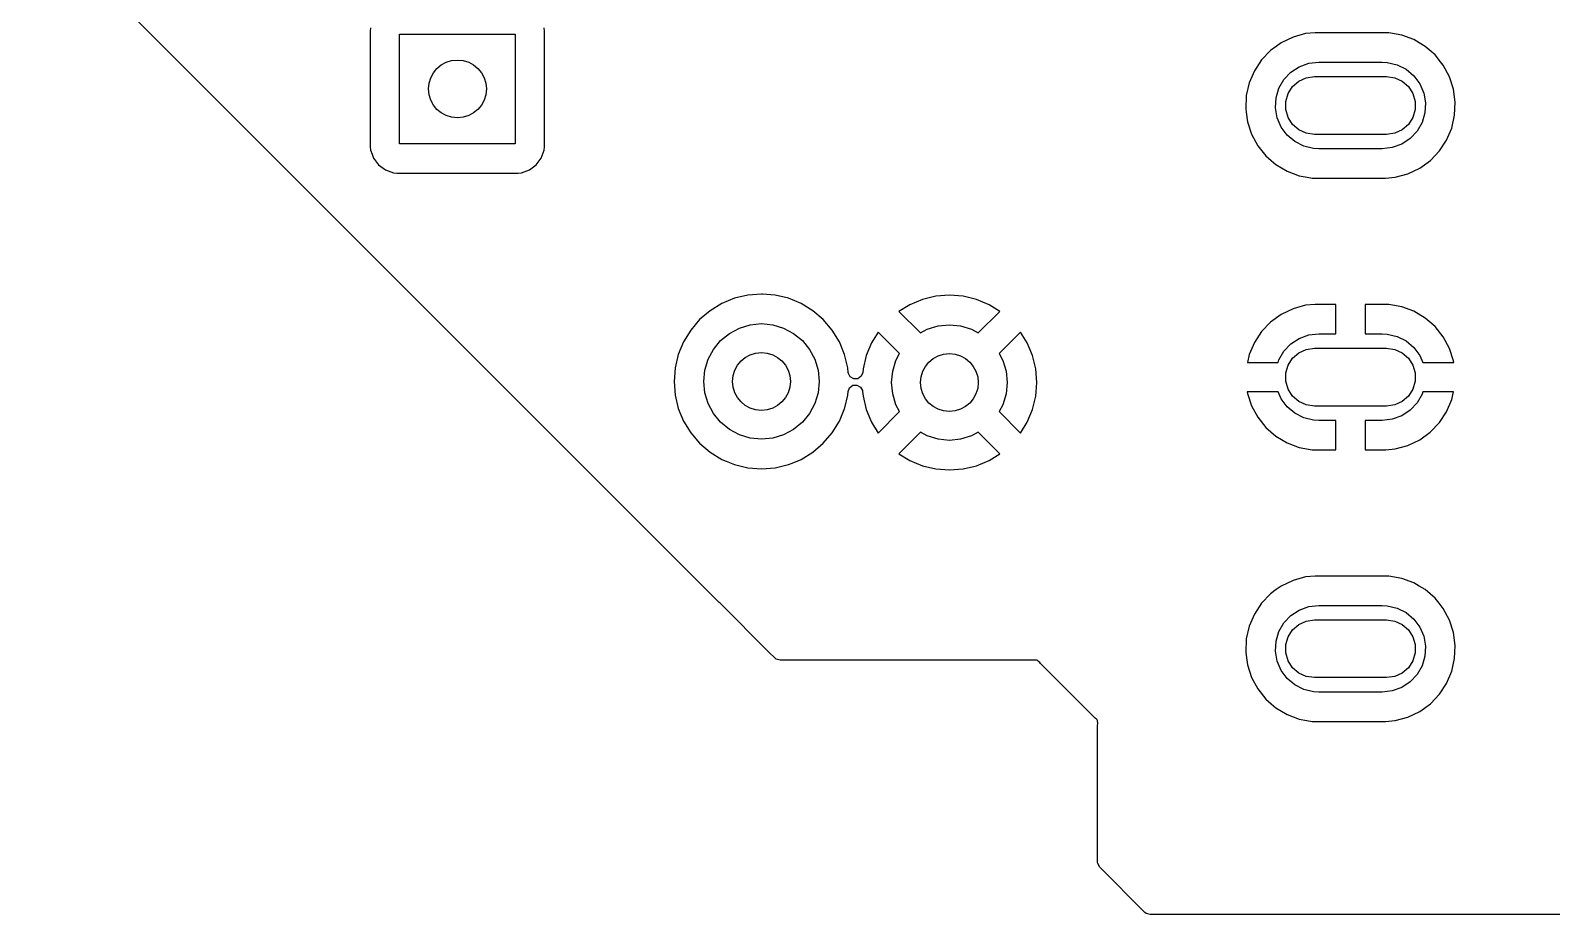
# Model space of a CAD drawing. Extents: x 4.53 to 6.71, y -5.98 to -2.05.
# Drawn here: x 4.532 to 5.568, y -5.977 to -5.375 of the extents above; entities that cross this region are included whole.
import ezdxf

# ---------------------------------------------------------------- set-up
doc = ezdxf.new("R2010")
doc.units = 0
doc.header["$MEASUREMENT"] = 0
doc.layers.add('BLACK', color=7, linetype='CONTINUOUS')

msp = doc.modelspace()

# ---------------------------------------------------------------- linework, layer by layer
at = {"layer": 'BLACK', "linetype": 'CONTINUOUS'}
for p, q in [((4.85066, -5.61417), (4.53198, -5.2955)), ((4.7637, -5.37326), (4.76344, -5.37564)), ((4.76344, -5.37564), (4.76344, -5.45428)), ((4.88222, -5.37564), (4.88197, -5.37326)), ((4.88222, -5.42841), (4.88222, -5.37564)), ((5.40057, -5.37723), (5.39197, -5.37961)), ((5.40711, -5.37664), (5.40057, -5.37723)), ((5.40722, -5.37663), (5.40711, -5.37664)), ((5.40711, -5.37664), (5.40711, -5.37664)), ((5.45722, -5.37663), (5.40722, -5.37663)), ((5.46599, -5.37823), (5.45722, -5.37663)), ((5.45722, -5.37663), (5.45722, -5.37663)), ((4.78346, -5.45236), (4.78346, -5.37756)), ((4.78346, -5.37756), (4.8622, -5.37756)), ((4.8622, -5.37756), (4.8622, -5.45236)), ((5.38055, -5.38593), (5.37672, -5.38872)), ((5.38393, -5.38348), (5.38055, -5.38593)), ((5.39197, -5.37961), (5.38393, -5.38348)), ((5.47434, -5.38136), (5.46599, -5.37823)), ((5.46599, -5.37823), (5.46599, -5.37823)), ((5.46599, -5.37823), (5.46599, -5.37823)), ((5.47788, -5.38348), (5.47434, -5.38136)), ((5.482, -5.38593), (5.47788, -5.38348)), ((5.48871, -5.3918), (5.482, -5.38593)), ((5.37055, -5.39516), (5.36564, -5.40261)), ((5.37672, -5.38872), (5.37055, -5.39516)), ((5.37672, -5.38872), (5.37672, -5.38872)), ((5.37672, -5.38872), (5.37672, -5.38872)), ((5.3962, -5.39979), (5.40264, -5.39745)), ((5.40264, -5.39745), (5.40945, -5.39665)), ((5.40945, -5.39665), (5.45276, -5.39665)), ((5.45276, -5.39665), (5.45618, -5.39685)), ((5.45618, -5.39685), (5.46285, -5.39843)), ((5.4924, -5.39643), (5.48871, -5.3918)), ((5.49427, -5.39878), (5.4924, -5.39643)), ((5.36564, -5.40261), (5.36214, -5.41081)), ((5.38576, -5.40855), (5.39047, -5.40356)), ((5.39047, -5.40356), (5.3962, -5.39979)), ((5.39585, -5.40962), (5.40095, -5.40729)), ((5.40095, -5.40729), (5.4065, -5.4065)), ((5.4065, -5.4065), (5.45571, -5.4065)), ((5.45571, -5.4065), (5.46125, -5.40729)), ((5.46125, -5.40729), (5.46635, -5.40962)), ((5.46285, -5.39843), (5.46898, -5.40151)), ((5.46898, -5.40151), (5.47423, -5.40592)), ((5.47423, -5.40592), (5.47833, -5.41142)), ((5.4985, -5.40663), (5.49427, -5.39878)), ((5.50126, -5.41511), (5.4985, -5.40663)), ((5.36214, -5.41081), (5.36015, -5.4195)), ((5.38037, -5.42105), (5.38234, -5.41449)), ((5.38234, -5.41449), (5.38576, -5.40855)), ((5.38701, -5.42338), (5.38859, -5.418)), ((5.38859, -5.418), (5.39162, -5.41329)), ((5.39162, -5.41329), (5.39585, -5.40962)), ((5.46635, -5.40962), (5.47059, -5.41329)), ((5.47059, -5.41329), (5.47361, -5.418)), ((5.47361, -5.418), (5.47519, -5.42338)), ((5.47833, -5.41142), (5.48104, -5.41771)), ((5.48104, -5.41771), (5.48223, -5.42446)), ((5.50245, -5.42395), (5.50126, -5.41511)), ((4.88222, -5.45428), (4.88222, -5.42841)), ((5.36015, -5.4195), (5.35975, -5.42841)), ((5.35975, -5.42841), (5.36007, -5.43074)), ((5.37997, -5.4279), (5.38037, -5.42105)), ((5.38116, -5.43465), (5.37997, -5.4279)), ((5.38701, -5.42898), (5.38701, -5.42338)), ((5.38859, -5.43436), (5.38701, -5.42898)), ((5.47519, -5.42898), (5.47361, -5.43436)), ((5.47519, -5.42338), (5.47519, -5.42898)), ((5.48223, -5.42446), (5.48183, -5.43131)), ((5.50205, -5.43286), (5.50245, -5.42395)), ((5.36007, -5.43074), (5.36095, -5.43725)), ((5.36095, -5.43725), (5.36095, -5.43725)), ((5.36095, -5.43725), (5.3637, -5.44573)), ((5.38388, -5.44094), (5.38116, -5.43465)), ((5.39162, -5.43907), (5.38859, -5.43436)), ((5.39585, -5.44274), (5.39162, -5.43907)), ((5.47059, -5.43907), (5.46635, -5.44274)), ((5.47361, -5.43436), (5.47059, -5.43907)), ((5.47987, -5.43788), (5.47644, -5.44381)), ((5.48183, -5.43131), (5.47987, -5.43788)), ((5.50007, -5.44155), (5.50205, -5.43286)), ((5.3637, -5.44573), (5.36793, -5.45359)), ((5.38797, -5.44644), (5.38388, -5.44094)), ((5.39322, -5.45085), (5.38797, -5.44644)), ((5.40095, -5.44507), (5.39585, -5.44274)), ((5.4065, -5.44587), (5.40095, -5.44507)), ((5.45571, -5.44587), (5.4065, -5.44587)), ((5.46125, -5.44507), (5.45571, -5.44587)), ((5.46635, -5.44274), (5.46125, -5.44507)), ((5.47174, -5.4488), (5.46601, -5.45257)), ((5.47644, -5.44381), (5.47174, -5.4488)), ((5.49165, -5.4572), (5.49656, -5.44975)), ((5.49656, -5.44975), (5.50007, -5.44155)), ((4.76344, -5.45428), (4.7637, -5.45666)), ((4.7637, -5.45666), (4.76471, -5.45936)), ((4.76471, -5.45936), (4.76571, -5.46206)), ((4.8622, -5.45236), (4.78346, -5.45236)), ((4.87996, -5.46206), (4.88197, -5.45666)), ((4.88197, -5.45666), (4.88222, -5.45428)), ((5.36793, -5.45359), (5.37349, -5.46056)), ((5.39935, -5.45393), (5.39322, -5.45085)), ((5.40602, -5.45551), (5.39935, -5.45393)), ((5.40945, -5.45571), (5.40602, -5.45551)), ((5.45276, -5.45571), (5.40945, -5.45571)), ((5.45957, -5.45491), (5.45276, -5.45571)), ((5.46601, -5.45257), (5.45957, -5.45491)), ((5.48549, -5.46364), (5.49165, -5.4572)), ((4.76571, -5.46206), (4.76916, -5.46666)), ((4.76916, -5.46666), (4.77377, -5.47011)), ((4.77377, -5.47011), (4.77377, -5.47011)), ((4.77377, -5.47011), (4.77377, -5.47011)), ((4.77377, -5.47011), (4.77917, -5.47213)), ((4.8665, -5.47213), (4.8719, -5.47011)), ((4.8719, -5.47011), (4.87651, -5.46666)), ((4.87651, -5.46666), (4.87996, -5.46206)), ((5.37349, -5.46056), (5.37702, -5.46364)), ((5.37702, -5.46364), (5.38021, -5.46643)), ((5.38021, -5.46643), (5.38786, -5.471)), ((5.47024, -5.47276), (5.47827, -5.46889)), ((5.47827, -5.46889), (5.48549, -5.46364)), ((4.77917, -5.47213), (4.78155, -5.47238)), ((4.78155, -5.47238), (4.78168, -5.47238)), ((4.78168, -5.47238), (4.86399, -5.47238)), ((4.86399, -5.47238), (4.86412, -5.47238)), ((4.86412, -5.47238), (4.8665, -5.47213)), ((5.38786, -5.471), (5.39621, -5.47414)), ((5.39621, -5.47414), (5.40169, -5.47513)), ((5.40169, -5.47513), (5.40499, -5.47573)), ((5.40499, -5.47573), (5.40499, -5.47573)), ((5.40499, -5.47573), (5.45487, -5.47573)), ((5.45487, -5.47573), (5.45498, -5.47573)), ((5.45498, -5.47573), (5.46164, -5.47513)), ((5.46164, -5.47513), (5.47024, -5.47276)), ((5.00288, -5.56111), (4.99492, -5.56599)), ((5.01152, -5.55753), (5.00288, -5.56111)), ((5.02061, -5.55535), (5.01152, -5.55753)), ((5.02992, -5.55462), (5.02061, -5.55535)), ((5.03065, -5.55468), (5.02992, -5.55462)), ((5.02992, -5.55462), (5.02992, -5.55462)), ((5.03924, -5.55535), (5.03065, -5.55468)), ((5.04832, -5.55753), (5.03924, -5.55535)), ((5.05696, -5.56111), (5.04832, -5.55753)), ((5.06493, -5.56599), (5.05696, -5.56111)), ((5.13085, -5.56192), (5.12348, -5.56643)), ((5.13948, -5.55834), (5.13085, -5.56192)), ((5.14856, -5.55616), (5.13948, -5.55834)), ((5.15787, -5.55543), (5.14856, -5.55616)), ((5.16719, -5.55616), (5.15787, -5.55543)), ((5.17627, -5.55834), (5.16719, -5.55616)), ((5.1849, -5.56192), (5.17627, -5.55834)), ((5.19226, -5.56643), (5.1849, -5.56192)), ((5.40057, -5.56229), (5.39198, -5.56466)), ((5.40711, -5.5617), (5.40057, -5.56229)), ((5.40734, -5.56169), (5.40711, -5.5617)), ((5.4211, -5.56169), (5.40734, -5.56169)), ((5.4211, -5.58169), (5.4211, -5.56169)), ((5.45721, -5.56169), (5.4411, -5.56169)), ((5.4411, -5.56169), (5.4411, -5.58169)), ((5.46599, -5.56328), (5.45721, -5.56169)), ((5.47433, -5.56642), (5.46599, -5.56328)), ((4.98781, -5.57206), (4.98174, -5.57917)), ((4.99492, -5.56599), (4.98781, -5.57206)), ((5.07203, -5.57206), (5.06493, -5.56599)), ((5.0781, -5.57917), (5.07203, -5.57206)), ((5.12348, -5.56643), (5.12348, -5.56643)), ((5.12348, -5.56643), (5.13815, -5.5811)), ((5.17759, -5.5811), (5.19226, -5.56643)), ((5.19226, -5.56643), (5.19226, -5.56643)), ((5.37673, -5.57377), (5.37057, -5.58022)), ((5.38394, -5.56853), (5.37673, -5.57377)), ((5.39198, -5.56466), (5.38394, -5.56853)), ((5.48199, -5.57099), (5.47433, -5.56642)), ((5.4887, -5.57686), (5.48199, -5.57099)), ((4.98174, -5.57917), (4.97686, -5.58714)), ((5.0021, -5.58635), (5.00806, -5.58145)), ((5.00806, -5.58145), (5.01486, -5.57782)), ((5.01486, -5.57782), (5.02224, -5.57558)), ((5.02224, -5.57558), (5.02992, -5.57482)), ((5.02992, -5.57482), (5.0376, -5.57558)), ((5.0376, -5.57558), (5.04498, -5.57782)), ((5.04498, -5.57782), (5.05178, -5.58145)), ((5.05178, -5.58145), (5.05775, -5.58635)), ((5.08298, -5.58714), (5.0781, -5.57917)), ((5.10934, -5.58057), (5.10483, -5.58793)), ((5.12401, -5.59524), (5.10934, -5.58057)), ((5.10934, -5.58057), (5.10934, -5.58057)), ((5.13815, -5.5811), (5.14282, -5.57861)), ((5.14282, -5.57861), (5.1502, -5.57637)), ((5.1502, -5.57637), (5.15787, -5.57561)), ((5.15787, -5.57561), (5.16555, -5.57637)), ((5.16555, -5.57637), (5.17293, -5.57861)), ((5.17293, -5.57861), (5.17759, -5.5811)), ((5.20641, -5.58057), (5.19174, -5.59524)), ((5.21092, -5.58793), (5.20641, -5.58057)), ((5.20641, -5.58057), (5.20641, -5.58057)), ((5.37057, -5.58022), (5.36566, -5.58766)), ((5.3962, -5.58483), (5.40264, -5.58249)), ((5.40264, -5.58249), (5.40945, -5.58169)), ((5.40945, -5.58169), (5.4211, -5.58169)), ((5.4411, -5.58169), (5.45276, -5.58169)), ((5.45276, -5.58169), (5.45618, -5.58189)), ((5.45618, -5.58189), (5.46285, -5.58347)), ((5.46285, -5.58347), (5.46898, -5.58655)), ((5.49426, -5.58383), (5.4887, -5.57686)), ((5.49848, -5.59168), (5.49426, -5.58383)), ((4.97686, -5.58714), (4.97328, -5.59577)), ((4.99357, -5.59911), (4.9972, -5.59231)), ((4.9972, -5.59231), (5.0021, -5.58635)), ((5.05775, -5.58635), (5.06264, -5.59231)), ((5.06264, -5.59231), (5.06628, -5.59911)), ((5.08656, -5.59577), (5.08298, -5.58714)), ((5.10483, -5.58793), (5.10125, -5.59656)), ((5.21449, -5.59656), (5.21092, -5.58793)), ((5.36566, -5.58766), (5.36215, -5.59585)), ((5.38234, -5.59953), (5.38576, -5.59359)), ((5.38576, -5.59359), (5.39047, -5.5886)), ((5.39047, -5.5886), (5.3962, -5.58483)), ((5.39162, -5.59833), (5.39585, -5.59466)), ((5.39585, -5.59466), (5.40095, -5.59233)), ((5.40095, -5.59233), (5.4065, -5.59154)), ((5.4065, -5.59154), (5.45571, -5.59154)), ((5.45571, -5.59154), (5.46125, -5.59233)), ((5.46125, -5.59233), (5.46635, -5.59466)), ((5.46635, -5.59466), (5.47059, -5.59833)), ((5.46898, -5.58655), (5.47423, -5.59096)), ((5.47423, -5.59096), (5.47833, -5.59646)), ((5.50124, -5.60015), (5.49848, -5.59168)), ((4.9711, -5.60486), (4.97037, -5.61417)), ((4.97328, -5.59577), (4.9711, -5.60486)), ((4.99133, -5.6065), (4.99357, -5.59911)), ((5.06628, -5.59911), (5.06852, -5.6065)), ((5.08874, -5.60486), (5.08656, -5.59577)), ((5.08899, -5.60806), (5.08874, -5.60486)), ((5.10125, -5.59656), (5.09907, -5.60565)), ((5.11928, -5.60728), (5.12152, -5.5999)), ((5.12152, -5.5999), (5.12401, -5.59524)), ((5.19174, -5.59524), (5.19423, -5.5999)), ((5.19423, -5.5999), (5.19647, -5.60728)), ((5.21667, -5.60565), (5.21449, -5.59656)), ((5.36215, -5.59585), (5.36093, -5.60122)), ((5.36093, -5.60122), (5.36093, -5.60122)), ((5.36093, -5.60122), (5.38183, -5.60122)), ((5.38183, -5.60122), (5.38234, -5.59953)), ((5.38701, -5.60842), (5.38859, -5.60304)), ((5.38859, -5.60304), (5.39162, -5.59833)), ((5.47059, -5.59833), (5.47361, -5.60304)), ((5.47361, -5.60304), (5.47519, -5.60842)), ((5.47833, -5.59646), (5.48038, -5.60122)), ((5.48038, -5.60122), (5.50138, -5.60122)), ((5.50138, -5.60122), (5.50124, -5.60015)), ((5.00116, -5.76467), (4.85066, -5.61417)), ((4.97037, -5.61417), (4.9711, -5.62349)), ((4.99057, -5.61417), (4.99133, -5.6065)), ((4.99133, -5.62185), (4.99057, -5.61417)), ((5.06852, -5.6065), (5.06927, -5.61417)), ((5.06927, -5.61417), (5.06852, -5.62185)), ((5.08908, -5.60869), (5.08899, -5.60806)), ((5.09041, -5.61115), (5.08908, -5.60869)), ((5.09285, -5.61251), (5.09041, -5.61115)), ((5.09564, -5.61233), (5.09285, -5.61251)), ((5.09789, -5.61067), (5.09564, -5.61233)), ((5.09888, -5.60806), (5.09789, -5.61067)), ((5.09907, -5.60565), (5.09888, -5.60806)), ((5.11852, -5.61496), (5.11928, -5.60728)), ((5.11928, -5.62264), (5.11852, -5.61496)), ((5.19647, -5.60728), (5.19722, -5.61496)), ((5.19722, -5.61496), (5.19647, -5.62264)), ((5.21741, -5.61496), (5.21667, -5.60565)), ((5.21691, -5.62122), (5.21741, -5.61496)), ((5.38701, -5.61402), (5.38701, -5.60842)), ((5.38859, -5.6194), (5.38701, -5.61402)), ((5.47519, -5.61402), (5.47361, -5.6194)), ((5.47519, -5.60842), (5.47519, -5.61402)), ((4.9711, -5.62349), (4.97328, -5.63258)), ((4.99357, -5.62923), (4.99133, -5.62185)), ((5.06852, -5.62185), (5.06628, -5.62923)), ((5.08664, -5.63225), (5.08874, -5.62349)), ((5.08874, -5.62349), (5.08893, -5.62108)), ((5.08893, -5.62108), (5.08993, -5.61847)), ((5.08993, -5.61847), (5.09218, -5.61681)), ((5.09218, -5.61681), (5.09497, -5.61663)), ((5.09497, -5.61663), (5.09741, -5.61798)), ((5.09741, -5.61798), (5.09873, -5.62045)), ((5.09873, -5.62045), (5.09882, -5.62108)), ((5.09882, -5.62108), (5.09907, -5.62427)), ((5.09907, -5.62427), (5.10125, -5.63336)), ((5.12152, -5.63002), (5.11928, -5.62264)), ((5.19647, -5.62264), (5.19423, -5.63002)), ((5.21449, -5.63336), (5.21667, -5.62427)), ((5.21667, -5.62427), (5.21691, -5.62122)), ((5.38182, -5.62122), (5.36082, -5.62122)), ((5.36082, -5.62122), (5.36097, -5.62229)), ((5.36097, -5.62229), (5.36372, -5.63076)), ((5.38388, -5.62598), (5.38182, -5.62122)), ((5.39162, -5.62411), (5.38859, -5.6194)), ((5.39585, -5.62778), (5.39162, -5.62411)), ((5.47059, -5.62411), (5.46635, -5.62778)), ((5.47361, -5.6194), (5.47059, -5.62411)), ((5.47987, -5.62292), (5.47644, -5.62885)), ((5.48038, -5.62122), (5.47987, -5.62292)), ((5.50127, -5.62122), (5.48038, -5.62122)), ((5.50005, -5.62659), (5.50127, -5.62122)), ((4.97328, -5.63258), (4.97686, -5.64121)), ((4.9972, -5.63603), (4.99357, -5.62923)), ((5.0021, -5.642), (4.9972, -5.63603)), ((5.06264, -5.63603), (5.05775, -5.642)), ((5.06628, -5.62923), (5.06264, -5.63603)), ((5.08298, -5.64121), (5.08624, -5.63336)), ((5.08624, -5.63336), (5.08656, -5.63258)), ((5.08656, -5.63258), (5.08664, -5.63225)), ((5.10125, -5.63336), (5.10483, -5.64199)), ((5.10934, -5.64935), (5.12401, -5.63468)), ((5.12401, -5.63468), (5.12152, -5.63002)), ((5.19423, -5.63002), (5.19174, -5.63468)), ((5.19174, -5.63468), (5.20641, -5.64935)), ((5.21092, -5.64199), (5.21449, -5.63336)), ((5.36372, -5.63076), (5.36795, -5.63862)), ((5.38797, -5.63148), (5.38388, -5.62598)), ((5.39322, -5.63589), (5.38797, -5.63148)), ((5.39935, -5.63897), (5.39322, -5.63589)), ((5.40095, -5.63011), (5.39585, -5.62778)), ((5.4065, -5.63091), (5.40095, -5.63011)), ((5.45571, -5.63091), (5.4065, -5.63091)), ((5.46125, -5.63011), (5.45571, -5.63091)), ((5.46635, -5.62778), (5.46125, -5.63011)), ((5.47174, -5.63384), (5.46601, -5.63761)), ((5.47644, -5.62885), (5.47174, -5.63384)), ((5.49163, -5.64223), (5.49655, -5.63478)), ((5.49655, -5.63478), (5.50005, -5.62659)), ((4.97686, -5.64121), (4.98174, -5.64918)), ((5.00806, -5.64689), (5.0021, -5.642)), ((5.05775, -5.642), (5.05178, -5.64689)), ((5.0781, -5.64918), (5.08298, -5.64121)), ((5.10483, -5.64199), (5.10934, -5.64935)), ((5.20641, -5.64935), (5.21092, -5.64199)), ((5.36795, -5.63862), (5.37351, -5.64559)), ((5.37351, -5.64559), (5.38022, -5.65145)), ((5.40602, -5.64055), (5.39935, -5.63897)), ((5.40945, -5.64075), (5.40602, -5.64055)), ((5.4211, -5.64075), (5.40945, -5.64075)), ((5.4211, -5.66075), (5.4211, -5.64075)), ((5.45276, -5.64075), (5.4411, -5.64075)), ((5.4411, -5.64075), (5.4411, -5.66075)), ((5.45957, -5.63995), (5.45276, -5.64075)), ((5.46601, -5.63761), (5.45957, -5.63995)), ((5.48547, -5.64867), (5.49163, -5.64223)), ((4.98174, -5.64918), (4.98781, -5.65628)), ((4.98781, -5.65628), (4.99492, -5.66235)), ((5.01486, -5.65053), (5.00806, -5.64689)), ((5.02224, -5.65277), (5.01486, -5.65053)), ((5.02992, -5.65352), (5.02224, -5.65277)), ((5.0376, -5.65277), (5.02992, -5.65352)), ((5.04498, -5.65053), (5.0376, -5.65277)), ((5.05178, -5.64689), (5.04498, -5.65053)), ((5.06493, -5.66235), (5.07203, -5.65628)), ((5.07203, -5.65628), (5.0781, -5.64918)), ((5.10934, -5.64935), (5.10934, -5.64935)), ((5.13815, -5.64882), (5.12348, -5.66349)), ((5.14282, -5.65132), (5.13815, -5.64882)), ((5.1502, -5.65355), (5.14282, -5.65132)), ((5.15787, -5.65431), (5.1502, -5.65355)), ((5.16555, -5.65355), (5.15787, -5.65431)), ((5.17293, -5.65132), (5.16555, -5.65355)), ((5.17759, -5.64882), (5.17293, -5.65132)), ((5.19226, -5.66349), (5.17759, -5.64882)), ((5.20641, -5.64935), (5.20641, -5.64935)), ((5.38022, -5.65145), (5.38787, -5.65602)), ((5.38787, -5.65602), (5.39622, -5.65916)), ((5.47023, -5.65778), (5.47826, -5.65391)), ((5.47826, -5.65391), (5.48547, -5.64867)), ((4.99492, -5.66235), (5.00288, -5.66724)), ((5.00288, -5.66724), (5.00288, -5.66724)), ((5.00288, -5.66724), (5.00288, -5.66724)), ((5.00288, -5.66724), (5.00585, -5.66846)), ((5.05076, -5.6698), (5.05696, -5.66724)), ((5.05696, -5.66724), (5.06493, -5.66235)), ((5.12348, -5.66349), (5.12348, -5.66349)), ((5.12348, -5.66349), (5.13085, -5.66801)), ((5.1849, -5.66801), (5.19226, -5.66349)), ((5.19226, -5.66349), (5.19226, -5.66349)), ((5.39622, -5.65916), (5.40499, -5.66075)), ((5.40499, -5.66075), (5.4211, -5.66075)), ((5.4411, -5.66075), (5.45487, -5.66075)), ((5.45487, -5.66075), (5.45509, -5.66074)), ((5.45509, -5.66074), (5.46164, -5.66015)), ((5.46164, -5.66015), (5.47023, -5.65778)), ((5.00585, -5.66846), (5.01152, -5.67081)), ((5.01152, -5.67081), (5.01152, -5.67081)), ((5.01152, -5.67081), (5.01152, -5.67081)), ((5.01152, -5.67081), (5.02061, -5.67299)), ((5.02061, -5.67299), (5.02992, -5.67373)), ((5.02992, -5.67373), (5.03924, -5.67299)), ((5.03924, -5.67299), (5.04832, -5.67081)), ((5.04832, -5.67081), (5.05076, -5.6698)), ((5.04832, -5.67081), (5.04832, -5.67081)), ((5.04832, -5.67081), (5.04832, -5.67081)), ((5.13085, -5.66801), (5.13948, -5.67158)), ((5.13948, -5.67158), (5.14856, -5.67376)), ((5.14856, -5.67376), (5.15787, -5.67449)), ((5.15787, -5.67449), (5.16719, -5.67376)), ((5.16719, -5.67376), (5.17627, -5.67158)), ((5.17627, -5.67158), (5.1849, -5.66801)), ((5.39197, -5.74968), (5.38393, -5.75355)), ((5.40057, -5.74731), (5.39197, -5.74968)), ((5.40711, -5.74672), (5.40057, -5.74731)), ((5.40722, -5.74671), (5.40711, -5.74672)), ((5.40711, -5.74672), (5.40711, -5.74672)), ((5.45722, -5.74671), (5.40722, -5.74671)), ((5.46599, -5.74831), (5.45722, -5.74671)), ((5.45722, -5.74671), (5.45722, -5.74671)), ((5.47434, -5.75144), (5.46599, -5.74831)), ((5.46599, -5.74831), (5.46599, -5.74831)), ((5.46599, -5.74831), (5.46599, -5.74831)), ((5.37672, -5.7588), (5.37055, -5.76524)), ((5.38055, -5.75601), (5.37672, -5.7588)), ((5.37672, -5.7588), (5.37672, -5.7588)), ((5.37672, -5.7588), (5.37672, -5.7588)), ((5.38393, -5.75355), (5.38055, -5.75601)), ((5.47788, -5.75355), (5.47434, -5.75144)), ((5.482, -5.75601), (5.47788, -5.75355)), ((5.48871, -5.76188), (5.482, -5.75601)), ((5.00173, -5.76524), (5.00116, -5.76467)), ((5.00116, -5.76467), (5.00116, -5.76467)), ((5.00116, -5.76467), (5.00116, -5.76467)), ((5.03498, -5.79849), (5.00173, -5.76524)), ((5.00173, -5.76524), (5.00173, -5.76524)), ((5.37055, -5.76524), (5.36564, -5.77269)), ((5.39047, -5.77364), (5.3962, -5.76987)), ((5.3962, -5.76987), (5.40264, -5.76753)), ((5.40264, -5.76753), (5.40945, -5.76673)), ((5.40945, -5.76673), (5.45276, -5.76673)), ((5.45276, -5.76673), (5.45618, -5.76693)), ((5.45618, -5.76693), (5.46285, -5.76851)), ((5.46285, -5.76851), (5.46898, -5.77159)), ((5.49139, -5.76524), (5.48871, -5.76188)), ((5.49427, -5.76885), (5.49139, -5.76524)), ((5.4985, -5.77671), (5.49427, -5.76885)), ((5.36214, -5.78089), (5.36015, -5.78958)), ((5.36564, -5.77269), (5.36214, -5.78089)), ((5.38234, -5.78456), (5.38576, -5.77863)), ((5.38576, -5.77863), (5.39047, -5.77364)), ((5.39162, -5.78337), (5.39585, -5.7797)), ((5.39585, -5.7797), (5.40095, -5.77737)), ((5.40095, -5.77737), (5.4065, -5.77657)), ((5.4065, -5.77657), (5.45571, -5.77657)), ((5.45571, -5.77657), (5.46125, -5.77737)), ((5.46125, -5.77737), (5.46635, -5.7797)), ((5.46635, -5.7797), (5.47059, -5.78337)), ((5.46898, -5.77159), (5.47423, -5.776)), ((5.47423, -5.776), (5.47833, -5.7815)), ((5.50126, -5.78519), (5.4985, -5.77671)), ((5.36015, -5.78958), (5.35975, -5.79849)), ((5.37997, -5.79798), (5.38037, -5.79113)), ((5.38037, -5.79113), (5.38234, -5.78456)), ((5.38701, -5.79346), (5.38859, -5.78808)), ((5.38859, -5.78808), (5.39162, -5.78337)), ((5.47059, -5.78337), (5.47361, -5.78808)), ((5.47361, -5.78808), (5.47519, -5.79346)), ((5.47833, -5.7815), (5.48104, -5.78779)), ((5.48104, -5.78779), (5.48223, -5.79454)), ((5.50245, -5.79403), (5.50126, -5.78519)), ((5.03915, -5.80266), (5.03498, -5.79849)), ((5.35975, -5.79849), (5.36029, -5.80246)), ((5.38116, -5.80473), (5.37997, -5.79798)), ((5.38701, -5.79906), (5.38701, -5.79346)), ((5.38859, -5.80444), (5.38701, -5.79906)), ((5.47519, -5.79906), (5.47361, -5.80444)), ((5.47519, -5.79346), (5.47519, -5.79906)), ((5.48183, -5.80139), (5.47987, -5.80796)), ((5.48223, -5.79454), (5.48183, -5.80139)), ((5.50205, -5.80294), (5.50225, -5.79849)), ((5.50225, -5.79849), (5.50245, -5.79403)), ((5.03997, -5.80333), (5.03915, -5.80266)), ((5.04266, -5.80411), (5.03997, -5.80333)), ((5.21549, -5.80411), (5.04266, -5.80411)), ((5.21677, -5.80395), (5.21549, -5.80411)), ((5.21679, -5.80394), (5.21677, -5.80395)), ((5.21681, -5.80394), (5.21679, -5.80394)), ((5.21723, -5.80397), (5.21681, -5.80394)), ((5.21762, -5.80411), (5.21723, -5.80397)), ((5.21765, -5.80414), (5.21762, -5.80411)), ((5.21804, -5.80439), (5.21765, -5.80414)), ((5.21839, -5.80474), (5.21804, -5.80439)), ((5.21871, -5.80503), (5.21839, -5.80474)), ((5.21943, -5.80563), (5.21871, -5.80503)), ((5.2199, -5.80624), (5.21943, -5.80563)), ((5.25727, -5.84362), (5.2199, -5.80624)), ((5.36029, -5.80246), (5.36095, -5.80733)), ((5.36095, -5.80733), (5.36095, -5.80733)), ((5.36095, -5.80733), (5.3637, -5.81581)), ((5.38388, -5.81102), (5.38116, -5.80473)), ((5.38797, -5.81652), (5.38388, -5.81102)), ((5.39162, -5.80915), (5.38859, -5.80444)), ((5.39585, -5.81282), (5.39162, -5.80915)), ((5.47059, -5.80915), (5.46635, -5.81282)), ((5.47361, -5.80444), (5.47059, -5.80915)), ((5.47987, -5.80796), (5.47644, -5.81389)), ((5.49656, -5.81983), (5.50007, -5.81163)), ((5.50007, -5.81163), (5.50205, -5.80294)), ((5.3637, -5.81581), (5.36793, -5.82367)), ((5.39322, -5.82093), (5.38797, -5.81652)), ((5.39935, -5.82401), (5.39322, -5.82093)), ((5.40095, -5.81515), (5.39585, -5.81282)), ((5.4065, -5.81594), (5.40095, -5.81515)), ((5.45571, -5.81594), (5.4065, -5.81594)), ((5.46125, -5.81515), (5.45571, -5.81594)), ((5.46601, -5.82265), (5.45957, -5.82499)), ((5.46635, -5.81282), (5.46125, -5.81515)), ((5.47174, -5.81888), (5.46601, -5.82265)), ((5.47644, -5.81389), (5.47174, -5.81888)), ((5.49165, -5.82728), (5.49656, -5.81983)), ((5.36793, -5.82367), (5.37349, -5.83064)), ((5.37349, -5.83064), (5.37702, -5.83372)), ((5.40602, -5.82559), (5.39935, -5.82401)), ((5.40945, -5.82579), (5.40602, -5.82559)), ((5.45276, -5.82579), (5.40945, -5.82579)), ((5.45957, -5.82499), (5.45276, -5.82579)), ((5.48549, -5.83372), (5.49165, -5.82728)), ((5.37702, -5.83372), (5.38021, -5.83651)), ((5.38021, -5.83651), (5.38786, -5.84108)), ((5.38786, -5.84108), (5.39621, -5.84421)), ((5.46164, -5.84521), (5.47024, -5.84284)), ((5.47024, -5.84284), (5.47827, -5.83897)), ((5.47827, -5.83897), (5.48549, -5.83372)), ((5.2583, -5.8444), (5.25727, -5.84362)), ((5.25833, -5.84442), (5.2583, -5.8444)), ((5.2586, -5.84474), (5.25833, -5.84442)), ((5.25877, -5.84512), (5.2586, -5.84474)), ((5.25878, -5.84516), (5.25877, -5.84512)), ((5.25877, -5.84512), (5.25877, -5.84512)), ((5.25888, -5.84562), (5.25878, -5.84516)), ((5.25888, -5.84611), (5.25888, -5.84562)), ((5.2589, -5.84654), (5.25888, -5.84611)), ((5.25888, -5.84824), (5.25898, -5.84748)), ((5.25888, -5.9416), (5.25888, -5.84824)), ((5.25898, -5.84748), (5.2589, -5.84654)), ((5.39621, -5.84421), (5.40141, -5.84516)), ((5.40141, -5.84516), (5.40499, -5.84581)), ((5.40499, -5.84581), (5.40499, -5.84581)), ((5.40499, -5.84581), (5.45487, -5.84581)), ((5.45487, -5.84581), (5.45498, -5.84581)), ((5.45498, -5.84581), (5.46164, -5.84521)), ((5.25899, -5.94265), (5.25888, -5.9416)), ((5.26033, -5.9451), (5.25899, -5.94265)), ((5.29112, -5.97589), (5.26033, -5.9451)), ((5.29194, -5.97656), (5.29112, -5.97589)), ((5.29462, -5.97734), (5.29194, -5.97656)), ((6.22112, -5.97734), (5.29462, -5.97734))]:
    msp.add_line(p, q, dxfattribs=at)
at = {"layer": 'BLACK'}
for centre in [(4.82283, -5.41496), (5.02992, -5.61417), (5.15787, -5.61496)]:
    msp.add_circle(centre, 0.0197, dxfattribs=at)

doc.saveas('drawing.dxf')
